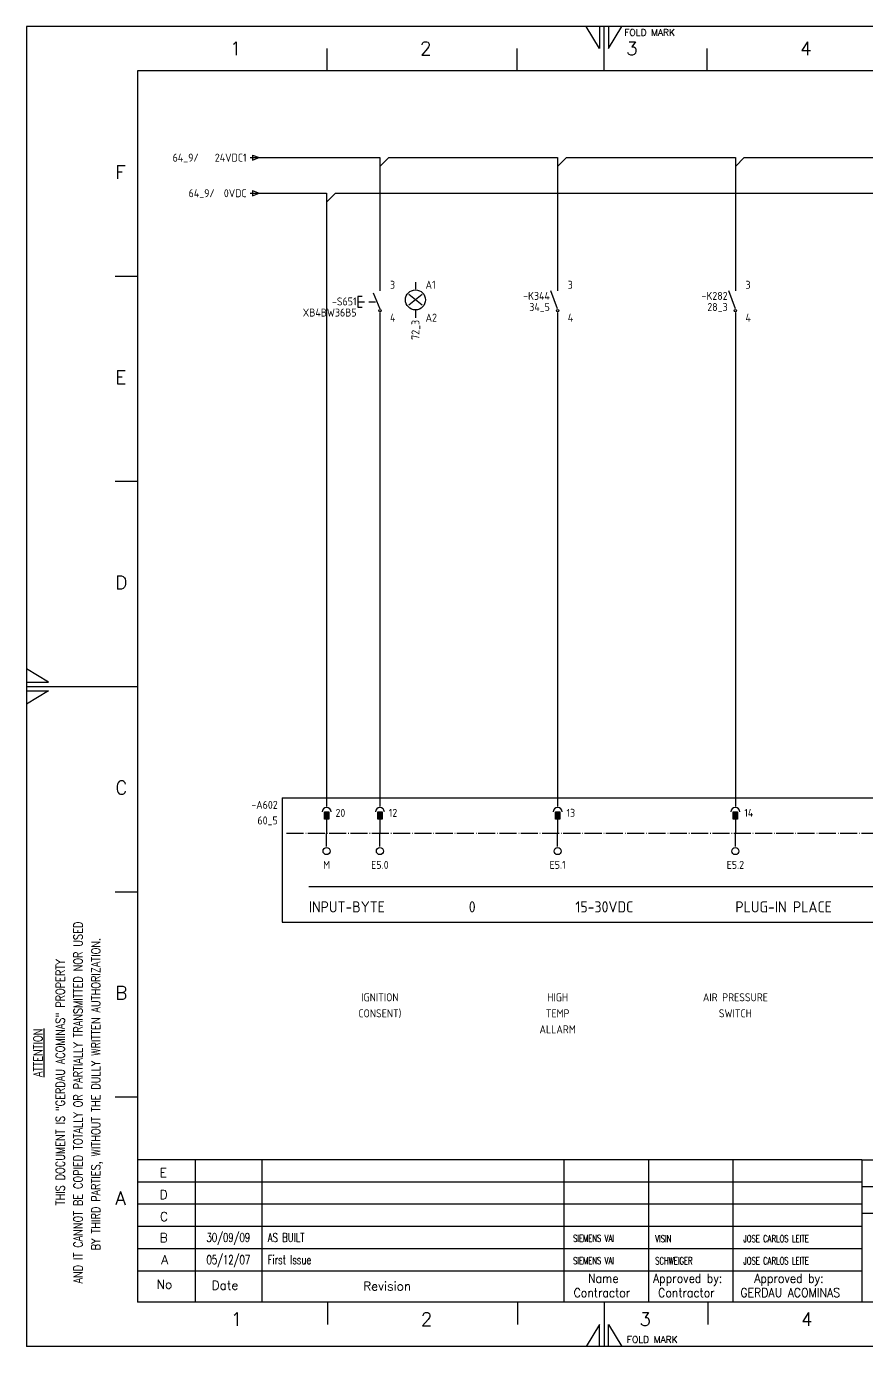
# Model space of a CAD drawing. Extents: x 520 to 940, y 6 to 303.
# Drawn here: x 520.2 to 709.3, y 6.5 to 303.5 of the extents above; entities that cross this region are included whole.
import ezdxf
from ezdxf.enums import TextEntityAlignment as Align

# ---------------------------------------------------------------- set-up
doc = ezdxf.new("R2010")
doc.units = 0
doc.header["$LTSCALE"] = 25
doc.header["$MEASUREMENT"] = 0
doc.linetypes.add('EPLANLINE7', pattern=[0])
doc.layers.get('0').update_dxf_attribs({"linetype": 'CONTINUOUS'})
for name, color, linetype in [('AUTOCONNECTING', 2, 'CONTINUOUS'), ('DESIG_', 3, 'CONTINUOUS'), ('FORM_1', 7, 'CONTINUOUS'), ('FORM_2', 4, 'CONTINUOUS'), ('FORM_3', 6, 'CONTINUOUS'), ('FORM_4', 1, 'CONTINUOUS'), ('MORSETTI', 7, 'CONTINUOUS'), ('RIF_', 7, 'CONTINUOUS'), ('SEF', 5, 'CONTINUOUS'), ('SIMBOLO', 4, 'CONTINUOUS'), ('TESTI', 7, 'CONTINUOUS'), ('TESTO', 5, 'CONTINUOUS')]:
    doc.layers.add(name, color=color, linetype=linetype)
doc.styles.add('ROMANS', font='romans.shx', dxfattribs={"width": 0.7, "oblique": 10, "height": 4})
doc.styles.get("Standard").update_dxf_attribs({"font": 'isocp.shx'})

# ---------------------------------------------------------------- blocks, each defined once
blk = doc.blocks.new('Format A3')
at = {"layer": 'FORM_1'}
for p, q in [((0, 297), (0, 0)), ((420, 297), (0, 297)), ((129, 292), (126, 297)), ((129, 297), (129, 292)), ((130, 287), (130, 297)), ((131, 297), (131, 292)), ((131, 292), (134, 297)), ((67.59, 292), (67.59, 287)), ((110.37, 292), (110.37, 287)), ((153.15, 292), (153.15, 287)), ((20, 240.83), (25, 240.83)), ((20, 194.66), (25, 194.66)), ((5, 149.5), (0, 152.5)), ((0, 149.5), (5, 149.5)), ((0, 148.5), (25, 148.5)), ((0, 147.5), (5, 147.5)), ((5, 147.5), (0, 144.5)), ((20, 102.33), (25, 102.33)), ((20, 56.17), (25, 56.17)), ((37.97, 42), (37.97, 17)), ((52.97, 42), (52.97, 17)), ((120.99, 42), (120.99, 17)), ((140, 42), (140, 17)), ((159.01, 42), (159.01, 17)), ((188.01, 37), (25, 37)), ((188.01, 36), (298, 36)), ((188.01, 32), (25, 32)), ((188.01, 27), (25, 27)), ((188.01, 22), (25, 22)), ((67.78, 10), (67.78, 5)), ((110.55, 10), (110.55, 5)), ((130, 10), (130, 0)), ((153.33, 10), (153.33, 5)), ((129, 5), (126, 0)), ((129, 0), (129, 5)), ((131, 0), (131, 5)), ((131, 5), (134, 0)), ((420, 0), (0, 0))]:
    blk.add_line(p, q, dxfattribs=at)
at = {"layer": 'FORM_3'}
for p, q in [((25, 287), (25, 10)), ((410, 287), (25, 287)), ((410, 10), (25, 10))]:
    blk.add_line(p, q, dxfattribs=at)
at = {"layer": 'FORM_4'}
for p, q in [((188.01, 42), (25, 42)), ((188.01, 42), (188.01, 10)), ((188.01, 42), (410, 42)), ((188.01, 30), (298, 30)), ((188.01, 17), (25, 17)), ((37.97, 17), (37.97, 10)), ((52.97, 17), (52.97, 10)), ((120.99, 17), (120.99, 10)), ((140, 17), (140, 10)), ((159.01, 17), (159.01, 10))]:
    blk.add_line(p, q, dxfattribs=at)
at = {"layer": 'FORM_1', "style": 'ROMANS'}
for p in [(134.55, 294.88), (135.13, 0.84)]:
    blk.add_text('FOLD MARK', height=1.5, dxfattribs=at).set_placement(p)
at = {"layer": 'FORM_2', "style": 'ROMANS', "width": 0.8}
for s, p in [('AND IT CANNOT BE COPIED TOTALLY OR PARTIALLY TRANSMITTED NOR USED', (12.63, 14.2)), ('BY THIRD PARTIES, WITHOUT THE DULLY WRITTEN AUTHORIZATION.', (16.63, 21.66)), ('THIS DOCUMENT IS "GERDAU ACOMINAS" PROPERTY', (8.63, 31.78)), ('%%UATTENTION', (3.61, 60.63))]:
    blk.add_text(s, height=2, rotation=90, dxfattribs=at).set_placement(p)
at = {"layer": 'FORM_2', "style": 'ROMANS'}
for s, p in [('E', (30, 38.12)), ('D', (30, 33.18)), ('C', (30.07, 28.24)), ('B', (30.02, 23.5)), ('A', (30.36, 18.57)), ('No', (29.31, 13.01)), ('Date', (41.68, 12.8)), ('Revision', (75.79, 12.6))]:
    blk.add_text(s, height=2, dxfattribs=at).set_placement(p)
at = {"layer": 'FORM_2', "style": 'ROMANS', "width": 0.9}
for s, p in [('Name', (126.4, 14.35)), ('Approved by:', (141.02, 14.35)), ('Approved by:', (163.81, 14.35)), ('Contractor ', (123.16, 11.12)), ('Contractor ', (142.17, 11.12)), ('GERDAU ACOMINAS', (160.68, 11.14))]:
    blk.add_text(s, height=2, dxfattribs=at).set_placement(p)
at = {"layer": 'FORM_2', "style": 'ROMANS', "flags": 4}
for tag, p in [('21', (189.91, 37.18)), ('18', (189.91, 30.89))]:
    blk.add_attdef(tag, p, '', height=2, dxfattribs=at)
at = {"layer": 'FORM_2', "color": 4, "style": 'ROMANS', "width": 0.8, "flags": 4}
for tag, p in [('22', (251.5, 37)), ('19', (251.5, 30.8)), ('24', (278.73, 22.67))]:
    blk.add_attdef(tag, p, '', height=2, dxfattribs=at)
at = {"layer": 'FORM_2', "style": 'ROMANS', "flags": 4}
for tag, p, height, width in [('23', (276.41, 37.01), 2, 0.8), ('20', (276.22, 30.68), 2, 0.8), ('14', (248.25, 23), 1.5, 0.9), ('15', (264.49, 22.98), 1.5, 0.8), ('16', (248.25, 13), 1.5, 0.9), ('17', (264.49, 12.98), 1.5, 0.8)]:
    blk.add_attdef(tag, p, '', height=height, dxfattribs=dict(at, width=width))
at = {"layer": 'FORM_4', "style": 'ROMANS'}
for s, p in [('1', (45.81, 290.56)), ('2', (88.59, 290.56)), ('3', (135, 290.56)), ('4', (174.14, 290.56)), ('F', (20.01, 262.73)), ('E', (20.01, 216.57)), ('D', (20.01, 170.4)), ('C', (20.01, 124.24)), ('B', (20.01, 78.07)), ('A', (20.01, 31.9)), ('1', (45.99, 4.65)), ('2', (88.77, 4.65)), ('3', (137.98, 4.65)), ('4', (174.32, 4.65))]:
    blk.add_text(s, height=3, dxfattribs=at).set_placement(p)
at = {"layer": 'FORM_4', "color": 1, "style": 'ROMANS', "oblique": 10, "width": 0.8, "flags": 4}
for tag, p in [('11', (300.77, 34.39)), ('12', (300.77, 29.5)), ('13', (300.77, 24.62))]:
    blk.add_attdef(tag, p, '', height=2.5, dxfattribs=at)
at = {"layer": 'FORM_4', "color": 1, "style": 'ROMANS', "flags": 2}
blk.add_attdef('25', (279.66, 12.25), '', height=5, dxfattribs=at)
at = {"layer": 'FORM_4', "style": 'ROMANS', "width": 1.25, "flags": 4}
for tag, p in [('1', (303.88, 13.92)), ('3', (312.28, 13.92)), ('5', (324.88, 13.92)), ('7', (346.28, 13.92)), ('10', (395.28, 13.92))]:
    blk.add_attdef(tag, p, '', height=3.5, dxfattribs=at)
for tag, p in [('2', (310.18, 13.92)), ('4', (322.78, 13.92)), ('6', (339.78, 13.92)), ('9', (387.98, 13.92))]:
    blk.add_attdef(tag, text='', height=3.5, dxfattribs=at).set_placement(p, align=Align.CENTER)
at = {"layer": 'FORM_4', "color": 1, "style": 'ROMANS', "width": 1.25, "flags": 4}
blk.add_attdef('8', (368.28, 13.92), '', height=3.5, dxfattribs=at)
blk = doc.blocks.new('SO284')
at = {"layer": 'TESTI', "color": 2, "linetype": 'EPLANLINE7'}
for p, q in [((-1.175, 0), (0.675, 0)), ((-0.675, 0.575), (0.8, 0)), ((-0.675, 0.575), (-0.675, -0.575)), ((-0.675, -0.575), (0.8, 0))]:
    blk.add_line(p, q, dxfattribs=at)
blk = doc.blocks.new('SO269')
at = {"layer": 'TESTI', "color": 2, "linetype": 'EPLANLINE7'}
for p, q in [((-2, 0), (0, 0)), ((0, 0), (0, -2)), ((0, -2), (2, 0))]:
    blk.add_line(p, q, dxfattribs=at)
blk = doc.blocks.new('31_0_IEC_WUPI')
at = {"layer": 'TESTI', "color": 3, "linetype": 'EPLANLINE7'}
for p, q in [((0, 4), (0, 2)), ((-0.5, 0.8), (0.5, 0.8)), ((-0.5, -0.8), (-0.5, 0.8)), ((0.5, 0.8), (0.5, -0.8)), ((0.5, -0.8), (-0.5, -0.8))]:
    blk.add_line(p, q, dxfattribs=at)
blk.add_arc((0, 0.8), 1, 0, 180, dxfattribs=at)
blk.add_solid([(-0.5, -0.8), (0.5, -0.8), (-0.5, 0.8), (0.5, 0.8)], dxfattribs=at)
blk = doc.blocks.new('SO303')
at = {"layer": 'TESTI', "color": 2, "linetype": 'EPLANLINE7'}
blk.add_line((0, 1), (0, 4), dxfattribs=at)
blk.add_circle((0, 0), 0.8, dxfattribs=at)
blk = doc.blocks.new('35_0_IEC_WUPI')
at = {"layer": 'TESTI', "color": 3, "linetype": 'EPLANLINE7'}
for p, q in [((0, 4), (0, 2)), ((-4, 0.8), (-5, 0.8)), ((-5, 0.8), (-5, -1.6)), ((-1.5, 1.6), (0, -2)), ((-5, -0.4), (-3.5, -0.4)), ((-5, -1.6), (-4, -1.6)), ((-2.5, -0.4), (-1, -0.4)), ((0, -2.8), (0, -4))]:
    blk.add_line(p, q, dxfattribs=at)
blk.add_circle((0, -2.4), 0.25, dxfattribs=at)
blk = doc.blocks.new('46_0_IEC_WUPI')
at = {"layer": 'TESTI', "color": 3, "linetype": 'EPLANLINE7'}
for p, q in [((0, 4), (0, 2.4)), ((1.5, 1.2), (-1.5, -1.2)), ((1.5, -1.2), (-1.5, 1.2)), ((0, -2.4), (0, -4))]:
    blk.add_line(p, q, dxfattribs=at)
blk.add_circle((0, 0), 2.25, dxfattribs=at)
blk = doc.blocks.new('1_0_IEC_WUPI')
at = {"layer": 'SIMBOLO', "color": 3, "linetype": 'EPLANLINE7'}
for p, q in [((0, 4), (0, 2)), ((0, -2), (-1.5, 2)), ((0, -2.8), (0, -4))]:
    blk.add_line(p, q, dxfattribs=at)
blk.add_circle((0, -2.4), 0.25, dxfattribs=at)

msp = doc.modelspace()

# ---------------------------------------------------------------- linework, layer by layer
at = {"layer": 'AUTOCONNECTING', "color": 2, "linetype": 'EPLANLINE7'}
for p, q in [((571.73, 273.93), (597.73, 273.93)), ((601.73, 273.93), (637.73, 273.93)), ((641.73, 273.93), (677.73, 273.93)), ((681.73, 273.93), (717.73, 273.93)), ((599.73, 271.93), (599.73, 245.93)), ((639.73, 271.93), (639.73, 245.93)), ((679.73, 271.93), (679.73, 245.93)), ((571.73, 265.93), (585.73, 265.93)), ((589.73, 265.93), (903.73, 265.93)), ((587.73, 263.93), (587.73, 129.93)), ((599.73, 237.93), (599.73, 129.93)), ((639.73, 237.93), (639.73, 129.93)), ((679.73, 237.93), (679.73, 129.93)), ((587.73, 125.93), (587.73, 121.93)), ((599.73, 125.93), (599.73, 121.93)), ((639.73, 125.93), (639.73, 121.93)), ((679.73, 125.93), (679.73, 121.93))]:
    msp.add_line(p, q, dxfattribs=at)
at = {"layer": 'SIMBOLO', "color": 1, "linetype": 'EPLANLINE7'}
for p, q in [((577.73, 129.93), (577.73, 101.93)), ((577.73, 129.93), (901.73, 129.93)), ((577.73, 101.93), (901.73, 101.93))]:
    msp.add_line(p, q, dxfattribs=at)
at = {"layer": 'TESTI', "color": 1, "linetype": 'EPLANLINE7'}
for p, q in [((578.73, 121.93), (582.56, 121.93)), ((583.03, 121.93), (583.13, 121.93)), ((583.51, 121.93), (587.36, 121.93)), ((587.83, 121.93), (587.93, 121.93)), ((588.31, 121.93), (592.13, 121.93)), ((592.61, 121.93), (592.71, 121.93)), ((593.11, 121.93), (596.93, 121.93)), ((597.41, 121.93), (597.51, 121.93)), ((597.88, 121.93), (601.73, 121.93)), ((602.21, 121.93), (602.31, 121.93)), ((602.68, 121.93), (606.51, 121.93)), ((606.98, 121.93), (607.08, 121.93)), ((607.48, 121.93), (611.31, 121.93)), ((611.78, 121.93), (611.88, 121.93)), ((612.26, 121.93), (616.11, 121.93)), ((616.58, 121.93), (616.68, 121.93)), ((617.06, 121.93), (620.88, 121.93)), ((621.38, 121.93), (621.46, 121.93)), ((621.86, 121.93), (625.68, 121.93)), ((626.16, 121.93), (626.26, 121.93)), ((626.63, 121.93), (630.48, 121.93)), ((630.96, 121.93), (631.06, 121.93)), ((631.43, 121.93), (635.26, 121.93)), ((635.76, 121.93), (635.83, 121.93)), ((636.23, 121.93), (640.06, 121.93)), ((640.53, 121.93), (640.63, 121.93)), ((641.01, 121.93), (644.86, 121.93)), ((645.33, 121.93), (645.43, 121.93)), ((645.81, 121.93), (649.66, 121.93)), ((650.13, 121.93), (650.23, 121.93)), ((650.61, 121.93), (654.43, 121.93)), ((654.91, 121.93), (655.01, 121.93)), ((655.41, 121.93), (659.23, 121.93)), ((659.71, 121.93), (659.81, 121.93)), ((660.18, 121.93), (664.03, 121.93)), ((664.51, 121.93), (664.61, 121.93)), ((664.98, 121.93), (668.81, 121.93)), ((669.28, 121.93), (669.38, 121.93)), ((669.78, 121.93), (673.61, 121.93)), ((674.08, 121.93), (674.18, 121.93)), ((674.56, 121.93), (678.41, 121.93)), ((678.88, 121.93), (678.98, 121.93)), ((679.36, 121.93), (683.18, 121.93)), ((683.68, 121.93), (683.76, 121.93)), ((684.16, 121.93), (687.98, 121.93)), ((688.46, 121.93), (688.56, 121.93)), ((688.93, 121.93), (692.78, 121.93)), ((693.26, 121.93), (693.36, 121.93)), ((693.73, 121.93), (697.56, 121.93)), ((698.06, 121.93), (698.13, 121.93)), ((698.53, 121.93), (702.36, 121.93)), ((702.83, 121.93), (702.93, 121.93)), ((703.31, 121.93), (707.16, 121.93)), ((707.63, 121.93), (707.73, 121.93)), ((708.11, 121.93), (711.93, 121.93))]:
    msp.add_line(p, q, dxfattribs=at)
at = {"layer": 'TESTI', "color": 0, "linetype": 'EPLANLINE7'}
msp.add_line((583.73, 109.93), (839.73, 109.93), dxfattribs=at)

# ---------------------------------------------------------------- block references
msp.add_blockref('Format A3', (520.17, 6.46))
at = {"layer": 'SIMBOLO'}
for name, p in [('SO284', (571.73, 273.93)), ('SO269', (599.73, 273.93)), ('SO269', (639.73, 273.93)), ('SO269', (679.73, 273.93)), ('SO284', (571.73, 265.93)), ('SO269', (587.73, 265.93)), ('SO303', (587.73, 117.93)), ('SO303', (599.73, 117.93)), ('SO303', (639.73, 117.93)), ('SO303', (679.73, 117.93))]:
    msp.add_blockref(name, p, dxfattribs=at)
ref = msp.add_blockref('35_0_IEC_WUPI', (599.73, 241.93), dxfattribs=at)
ref.add_attrib('SEF_1', '-S651', dxfattribs={"layer": 'SEF', "color": 2, "height": 1.8, "width": 1.000667, "flags": 2}).set_placement((594.48, 240.68), align=Align.RIGHT)
ref.add_attrib('DESIGN._1', '3', (602.01, 244.43), dxfattribs={"layer": 'DESIG_', "color": 2, "height": 1.8, "width": 1.000667, "flags": 2})
ref.add_attrib('DESIGN._2', '4', (602.01, 237.03), dxfattribs={"layer": 'DESIG_', "color": 2, "height": 1.8, "width": 1.000667, "flags": 2})
ref = msp.add_blockref('46_0_IEC_WUPI', (607.73, 241.93), dxfattribs=at)
ref.add_attrib('DESIGN._1', 'A1', (610.01, 244.43), dxfattribs={"layer": 'DESIG_', "color": 2, "height": 1.8, "width": 1.000667, "flags": 2})
ref.add_attrib('DESIGN._2', 'A2', (610.01, 237.03), dxfattribs={"layer": 'DESIG_', "color": 2, "height": 1.8, "width": 1.000667, "flags": 2})
ref = msp.add_blockref('1_0_IEC_WUPI', (639.73, 241.93), dxfattribs=at)
ref.add_attrib('SEF_1', '-K344', dxfattribs={"layer": 'SEF', "color": 2, "height": 1.8, "width": 1.000667, "flags": 2}).set_placement((637.98, 241.93), align=Align.RIGHT)
ref.add_attrib('DESIGN._1', '3', (642.01, 244.43), dxfattribs={"layer": 'DESIG_', "color": 2, "height": 1.8, "width": 1.000667, "flags": 2})
ref.add_attrib('DESIGN._2', '4', (642.01, 237.03), dxfattribs={"layer": 'DESIG_', "color": 2, "height": 1.8, "width": 1.000667, "flags": 2})
ref = msp.add_blockref('1_0_IEC_WUPI', (679.73, 241.93), dxfattribs=at)
ref.add_attrib('SEF_1', '-K282', dxfattribs={"layer": 'SEF', "color": 2, "height": 1.8, "width": 1.000667, "flags": 2}).set_placement((677.98, 241.93), align=Align.RIGHT)
ref.add_attrib('DESIGN._1', '3', (682.01, 244.43), dxfattribs={"layer": 'DESIG_', "color": 2, "height": 1.8, "width": 1.000667, "flags": 2})
ref.add_attrib('DESIGN._2', '4', (682.01, 237.03), dxfattribs={"layer": 'DESIG_', "color": 2, "height": 1.8, "width": 1.000667, "flags": 2})
ref = msp.add_blockref('31_0_IEC_WUPI', (587.73, 125.93), dxfattribs=at)
ref.add_attrib('DESIGN._1', '20', (589.73, 125.63), dxfattribs={"layer": 'MORSETTI', "color": 2, "height": 1.8, "width": 1.000667, "flags": 2})
ref = msp.add_blockref('31_0_IEC_WUPI', (599.73, 125.93), dxfattribs=at)
ref.add_attrib('DESIGN._1', '12', (601.73, 125.63), dxfattribs={"layer": 'MORSETTI', "color": 2, "height": 1.8, "width": 1.000667, "flags": 2})
ref = msp.add_blockref('31_0_IEC_WUPI', (639.73, 125.93), dxfattribs=at)
ref.add_attrib('DESIGN._1', '13', (641.73, 125.63), dxfattribs={"layer": 'MORSETTI', "color": 2, "height": 1.8, "width": 1.000667, "flags": 2})
ref = msp.add_blockref('31_0_IEC_WUPI', (679.73, 125.93), dxfattribs=at)
ref.add_attrib('DESIGN._1', '14', (681.73, 125.63), dxfattribs={"layer": 'MORSETTI', "color": 2, "height": 1.8, "width": 1.000667, "flags": 2})

# ---------------------------------------------------------------- texts
at = {"layer": 'FORM_2', "style": 'ROMANS', "width": 0.7}
for s, p in [('30/09/09', (565.62, 30.86)), ('05/12/07', (565.62, 25.86))]:
    msp.add_text(s, height=2, dxfattribs=at).set_placement(p, align=Align.MIDDLE)
for s, height, p in [('AS BUILT', 2, (574.5, 29.99)), ('SIEMENS VAI', 1.6, (643.21, 29.99)), ('VISIN', 1.6, (661.69, 29.95)), ('JOSE CARLOS LEITE', 1.6, (681.53, 29.95)), ('First Issue', 2, (574.5, 24.99)), ('SIEMENS VAI', 1.6, (643.21, 24.99)), ('SCHWEIGER', 1.6, (661.69, 24.95)), ('JOSE CARLOS LEITE', 1.6, (681.53, 24.95))]:
    msp.add_text(s, height=height, dxfattribs=at).set_placement(p)
at = {"layer": 'RIF_', "color": 2, "width": 1.000667}
for s, p in [('64_9/', (558.93, 273.03)), ('64_9/', (562.53, 265.03)), ('34_5', (637.98, 239.43)), ('28_3', (677.98, 239.43))]:
    msp.add_text(s, height=1.8, dxfattribs=at).set_placement(p, align=Align.RIGHT)
msp.add_text('72_3', height=1.8, rotation=90, dxfattribs=at).set_placement((608.63, 237.43), align=Align.RIGHT)
at = {"layer": 'TESTI', "color": 2, "width": 1.000667}
for s, p in [('XB4BW36B5', (594.48, 238.18)), ('-A602', (576.73, 127.43)), ('60_5', (576.73, 123.93))]:
    msp.add_text(s, height=1.8, dxfattribs=at).set_placement(p, align=Align.RIGHT)
at = {"layer": 'TESTO', "color": 2, "width": 1.000667}
for s, p in [('24VDC1', (569.73, 273.03)), ('0VDC', (569.73, 265.03))]:
    msp.add_text(s, height=1.8, dxfattribs=at).set_placement(p, align=Align.RIGHT)
for s, p in [('M', (587.73, 113.93)), ('E5.0', (599.73, 113.93)), ('E5.1', (639.73, 113.93)), ('E5.2', (679.73, 113.93)), ('IGNITION', (599.73, 84.13)), ('HIGH', (639.73, 84.13)), ('AIR PRESSURE', (679.73, 84.13)), ('CONSENT)', (599.73, 80.53)), ('TEMP', (639.73, 80.53)), ('SWITCH', (679.73, 80.53)), ('ALLARM', (639.73, 76.93))]:
    msp.add_text(s, height=1.8, dxfattribs=at).set_placement(p, align=Align.CENTER)
at = {"layer": 'TESTO', "color": 3, "width": 1.0032}
for s, p in [('INPUT-BYTE', (583.73, 104.13)), ('0', (619.73, 104.13)), ('15-30VDC', (643.73, 104.13)), ('PLUG-IN PLACE', (679.73, 104.13))]:
    msp.add_text(s, height=2.5, dxfattribs=at).set_placement(p)

doc.saveas('drawing.dxf')
